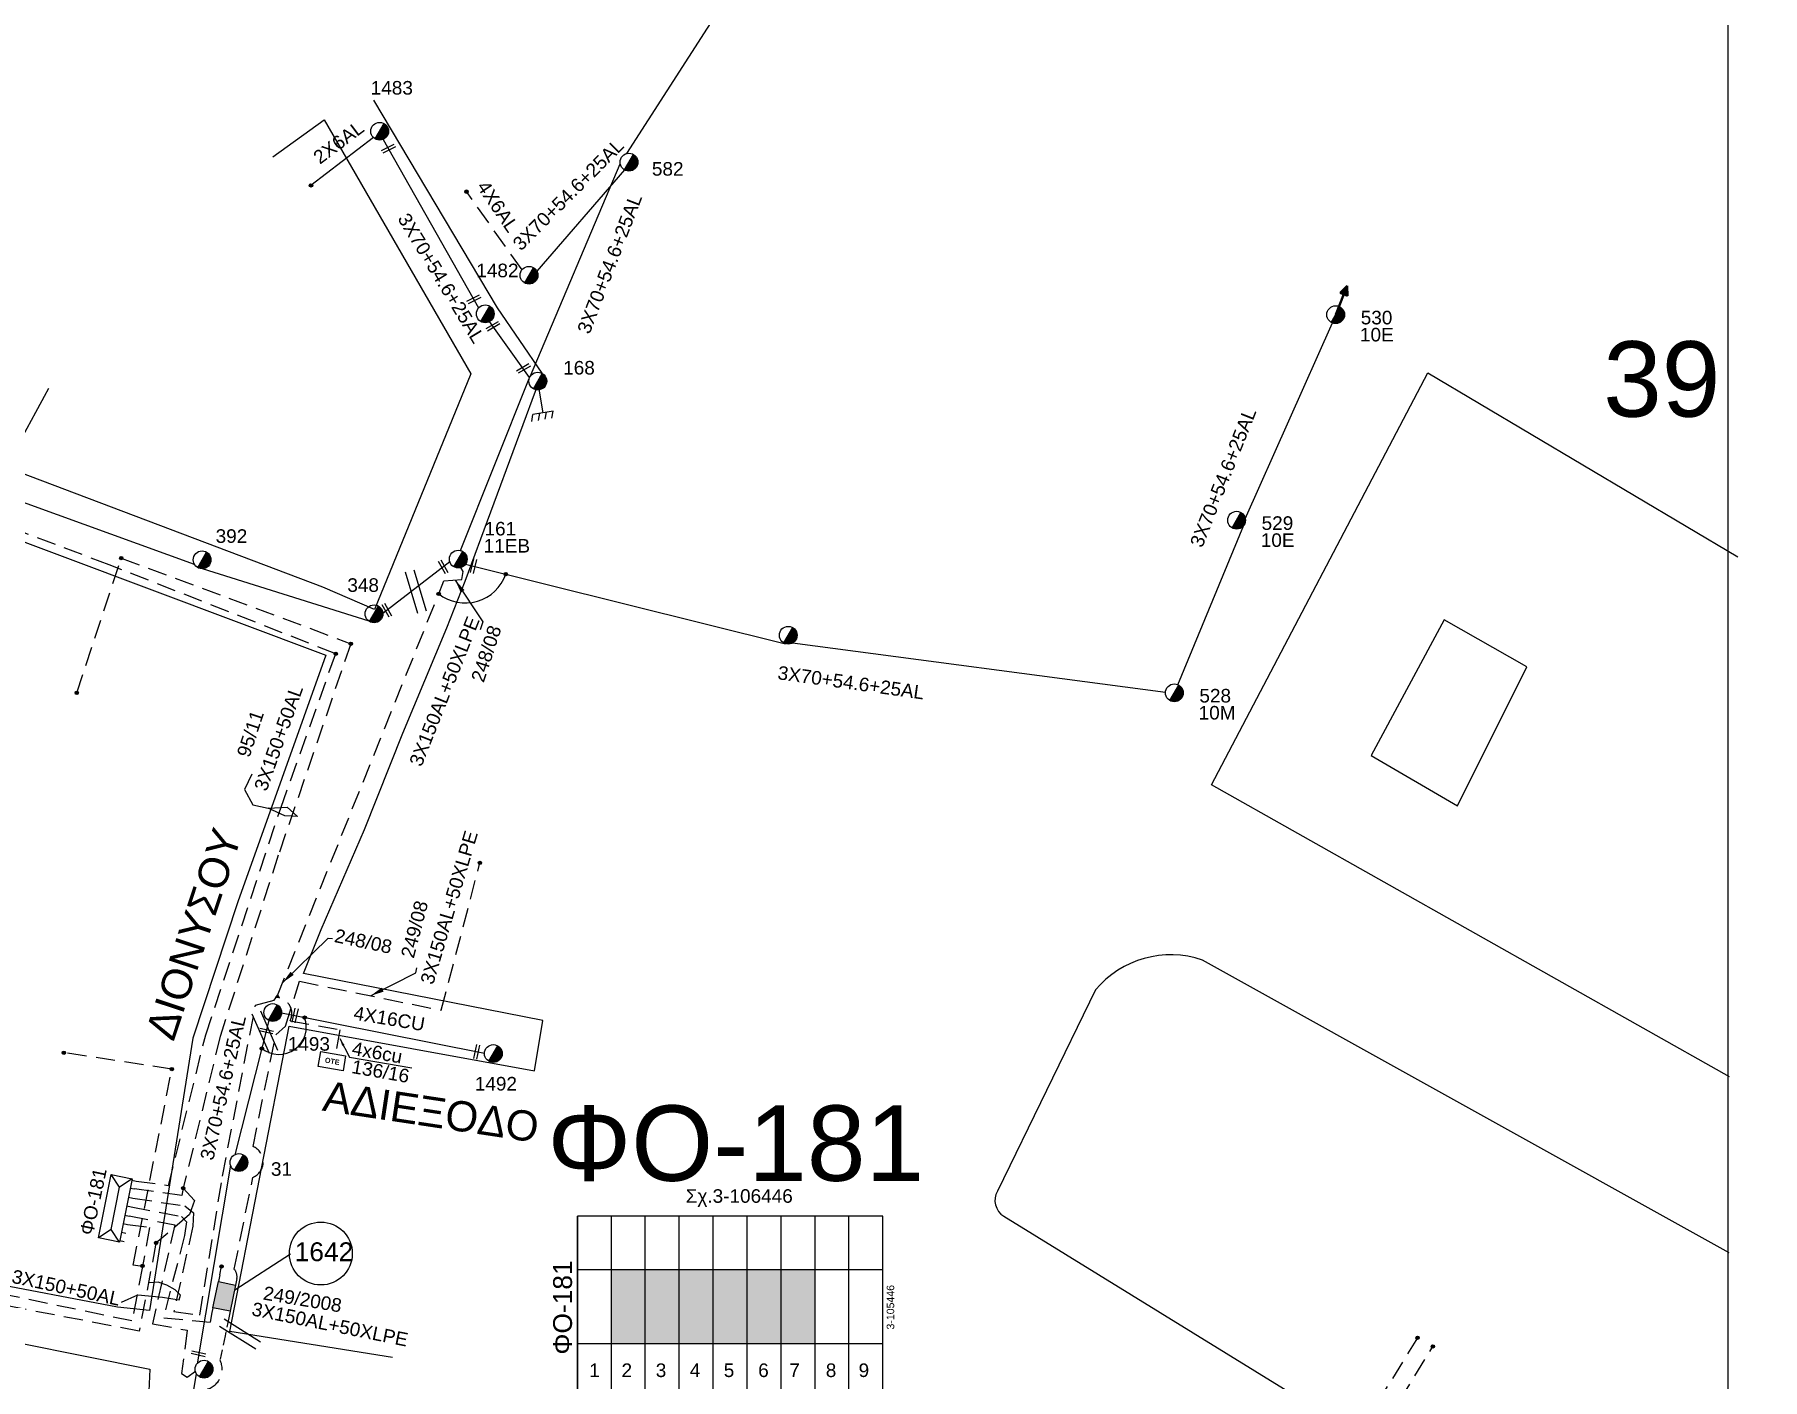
# Model space of a CAD drawing. Header units: millimetres. Extents: x 911 to 5440, y 753 to 2084.
# Drawn here: x 2734.8 to 2963.9, y 1175.9 to 1354.2 of the extents above; entities that cross this region are included whole.
import ezdxf
from ezdxf.enums import TextEntityAlignment as Align

# ---------------------------------------------------------------- set-up
doc = ezdxf.new("R2010")
doc.units = ezdxf.units.MM
doc.linetypes.add('DASHED', pattern=[19.05, 12.7, -6.35])
for name, color, linetype in [('Link Box 4 Διευθύνσεων', 7, 'Continuous'), ('Pillar OTE', 7, 'Continuous'), ('Άγνωστα', 7, 'Continuous'), ('Ασφαλειοκιβώτια Χ.Τ 9 αναχωρήσεων', 7, 'Continuous'), ('Γέφυρες Εναέριου Δικτύου', 7, 'Continuous'), ('Γείωση', 7, 'Continuous'), ('Γυμνά εναέρια ΧΤ (3Φ)   4x16CU', 7, 'Continuous'), ('Γυμνά εναέρια ΧΤ και ΦΟΠ (3Φ)   4x50+16AL', 7, 'Continuous'), ('Επίτονοι', 7, 'Continuous'), ('Επιγραφές - Σχήματα', 7, 'Continuous'), ('Καλώδια ΧΤ   2x6AL', 7, 'DASHED'), ('Καλώδια ΧΤ   3x150+50AL', 7, 'DASHED'), ('Καλώδια ΧΤ   3x150AL+50CU XLPE', 7, 'DASHED'), ('Καλώδια ΧΤ   3x150AL+50XLPE', 7, 'DASHED'), ('Μηχανική τομή', 7, 'Continuous'), ('Στύλος ΦΜ', 7, 'Continuous'), ('Στύλος ΦΜ @ 1', 7, 'Continuous'), ('Συνδέσεις', 7, 'Continuous'), ('Συνεστραμμένα ΧΤ   3x70+54.6+25 AL', 7, 'SYN_LINE'), ('Τομή', 7, 'Continuous'), ('Υποσταθμός πόλεως', 7, 'Continuous'), ('Υπόβαθρο ΔΕΗ', 7, 'Continuous'), ('Υπόγεια καλώδια Παροχών ΧΤ   4x50AL', 7, 'DASHED'), ('Υπόγεια καλώδια Παροχών ΧΤ   4x6', 7, 'DASHED')]:
    doc.layers.add(name, color=color, linetype=linetype)
doc.styles.get("Standard").update_dxf_attribs({"font": 'arial.ttf'})
doc.linetypes.add('SYN_LINE', pattern='A,0.5,-0.0001,["/\\/\\/\\/",Standard,S=0.1,R=0,X=0,Y=-0.05],-0.25', length=0.7501)
doc.dimstyles.new('ISO-25', dxfattribs={"dimtxt": 2.5, "dimasz": 1.8, "dimexe": 1.25, "dimexo": 0.625, "dimtad": 1, "dimtxsty": 'Standard', "dimcen": 1.8, "dimadec": 0, "dimazin": 0, "dimtfac": 1, "dimtmove": 0, "dimatfit": 3, "dimfxl": 1.25, "dimarcsym": 0})

# ---------------------------------------------------------------- blocks, each defined once
blk = doc.blocks.new('ΥΠΑΡΧΩΝ ΤΣΙΜΕΝΤΕΝΙΟΣ ΣΤΥΛΟΣ')
at = {"layer": 'Στύλος ΦΜ'}
blk.add_hatch(color=7, dxfattribs=at).paths.add_polyline_path([(-1.29, -2.28, 0.574793), (2.62, 0, 0.268822), (1.3, 2.27)])
at = {"layer": 'Στύλος ΦΜ', "color": 7}
blk.add_line((-1.29, -2.28), (1.3, 2.27), dxfattribs=at)
blk.add_circle((0, 0), 2.62, dxfattribs=at)
at = {"layer": 'Στύλος ΦΜ', "flags": 4}
for tag, p in [('ΑΡΙΘΜΟΣ', (-4.68, 8.05)), ('ΤΥΠΟΣ', (-4.91, 3.03))]:
    blk.add_attdef(tag, p, '', height=4, dxfattribs=at)
blk = doc.blocks.new('ΥΠΟΣΤΑΘΜΟΣ ΠΟΛΕΩΣ 8 ΑΝΑΧΩΡΗΣΕΩΝ')
at = {"layer": 'Υποσταθμός πόλεως', "linetype": 'Continuous', "ltscale": 40}
for p, q in [((-8.18, -2.82), (-8.18, -4)), ((-5.9, -2.82), (-5.9, -4)), ((-3.55, -2.82), (-3.55, -4)), ((-1.28, -2.82), (-1.28, -4)), ((1.23, -2.82), (1.23, -4)), ((3.56, -2.82), (3.56, -4)), ((6.03, -2.82), (6.03, -4)), ((8.16, -2.82), (8.16, -4))]:
    blk.add_line(p, q, dxfattribs=at)
blk.add_lwpolyline([(-8.57, 2.82), (8.57, 2.82), (8.57, -2.82), (-8.57, -2.82)], close=True, dxfattribs=at)
for points in [[(-5.75, 0), (-8.57, 2.82)], [(5.75, 0), (8.57, 2.82)], [(-8.57, -2.82), (-5.75, 0)], [(-5.75, 0), (5.75, 0)], [(8.57, -2.82), (5.75, 0)]]:
    blk.add_lwpolyline(points, dxfattribs=at)
at = {"layer": 'Υποσταθμός πόλεως', "linetype": 'SYN_LINE', "ltscale": 40, "flags": 1}
for tag, p in [('ΜΕΤΑΣΧΗΜΑΤΙΣΜΟΣ', (9.59, 1.44)), ('ΙΣΧΥΣ', (9.57, -1.35)), ('ΑΡΙΘΜΟΣ', (9.69, -4.07))]:
    blk.add_attdef(tag, p, '', height=1.8, dxfattribs=at)
blk = doc.blocks.new('ΜΗΧΑΝΙΚΗ ΤΟΜΗ')
at = {"layer": 'Μηχανική τομή', "ltscale": 40}
for p, q in [((-1.89, 0.78), (1.89, 0.78)), ((1.89, 0), (-1.89, 0))]:
    blk.add_line(p, q, dxfattribs=at)
blk = doc.blocks.new('ΤΟΜΗ')
at = {"layer": 'Τομή', "ltscale": 40}
for p, q in [((-5.68, 0), (5.68, 0)), ((5.68, -2.33), (-5.68, -2.33))]:
    blk.add_line(p, q, dxfattribs=at)
blk = doc.blocks.new('ΕΠΙΤΟΝΟΣ')
at = {"layer": 'Επίτονοι', "lineweight": 40, "ltscale": 40}
blk.add_hatch(color=256, dxfattribs=at).paths.add_polyline_path([(-1.13, 6.47), (0, 9.1), (1.13, 6.47)])
for p, q in [((-1.13, 6.47), (0, 9.1)), ((1.13, 6.47), (-1.13, 6.47)), ((-1.13, 6.47), (0, 6.47)), ((0, 9.1), (1.13, 6.47)), ((0, 6.47), (0, 0))]:
    blk.add_line(p, q, dxfattribs=at)
blk = doc.blocks.new('ΓΕΙΩΣΗ')
at = {"layer": 'Γείωση', "ltscale": 40}
for p, q in [((-2.34, 11.45), (-3, 9.45)), ((-0.34, 11.45), (-1, 9.45)), ((1.66, 11.45), (1, 9.45)), ((3.66, 11.45), (3, 9.45)), ((0, 9.45), (0, 0))]:
    blk.add_line(p, q, dxfattribs=at)
blk.add_lwpolyline([(-3, 9.45), (3, 9.45)], dxfattribs=at)
blk = doc.blocks.new('_ΣΥΝΔΕΣΗ')
at = {"layer": 'Συνδέσεις', "linetype": 'SYN_LINE', "ltscale": 40}
blk.add_hatch(color=256, dxfattribs=at).paths.add_polyline_path([(0.5, -0.01, 1), (-0.5, -0.01, 1)])
at = {"layer": 'Συνδέσεις'}
blk.add_circle((0, -0.01), 0.5, dxfattribs=at)
blk = doc.blocks.new('ΑΣΦΑΛΕΙΟΚΙΒΩΤΙΟ ΥΠΟΣΤΑΘΜΟΥ 9 ΑΝΑΧΩΡΗΣΕΩΝ')
at = {"layer": 'Ασφαλειοκιβώτια Χ.Τ 9 αναχωρήσεων', "ltscale": 40}
for p, q in [((-23.8, 40.36), (24.02, 40.36)), ((-9.72, 40.36), (-9.72, -40.64)), ((9.94, 40.36), (9.94, -40.64)), ((-23.8, 31.36), (24.02, 31.36)), ((-23.8, 22.36), (24.02, 22.36)), ((-23.8, 13.36), (24.02, 13.36)), ((-23.8, 4.36), (24.02, 4.36)), ((-23.8, -4.64), (24.02, -4.64)), ((-23.8, -13.64), (24.02, -13.64)), ((-23.8, -22.64), (24.02, -22.64)), ((-23.8, -31.64), (24.02, -31.64))]:
    blk.add_line(p, q, dxfattribs=at)
at = {"layer": 'Ασφαλειοκιβώτια Χ.Τ 9 αναχωρήσεων'}
blk.add_lwpolyline([(-23.8, -40.64), (24.02, -40.64), (24.02, 40.36), (-23.8, 40.36)], close=True, dxfattribs=at)
for s, p in [('1', (-18.61, 37.24)), ('2', (-18.61, 28.67)), ('3', (-18.61, 19.6)), ('4', (-18.61, 10.58)), ('5', (-18.61, 1.57)), ('6', (-18.61, -7.57)), ('7', (-18.61, -15.81)), ('8', (-18.61, -25.5)), ('9', (-18.61, -34.19))]:
    blk.add_text(s, height=3.6, rotation=270, dxfattribs=at).set_placement(p)
at = {"layer": 'Ασφαλειοκιβώτια Χ.Τ 9 αναχωρήσεων', "ltscale": 40}
for tag, height, p in [('ΟΝΟΜΑ', 5, (-0.16, 44.31)), ('ΚΕΙΜΕΝΟ 1', 2, (17.06, 35.59)), ('ΚΕΙΜΕΝΟ 2', 2, (17.06, 26.88)), ('ΚΕΙΜΕΝΟ 3', 2, (17.06, 17.69)), ('ΚΕΙΜΕΝΟ 4', 2, (17.06, 8.71)), ('ΚΕΙΜΕΝΟ 5', 2, (17.06, -0.13)), ('ΚΕΙΜΕΝΟ 6', 2, (17.06, -9.05)), ('ΚΕΙΜΕΝΟ 7', 2, (17.06, -18.13)), ('ΚΕΙΜΕΝΟ 8', 2, (17.06, -26.85)), ('ΚΕΙΜΕΝΟ 9', 2, (17.06, -35.99)), ('ΣΧ', 2, (-0.1, -42.64))]:
    blk.add_attdef(tag, text='', height=height, dxfattribs=at).set_placement(p, align=Align.MIDDLE_CENTER)
blk = doc.blocks.new('LINK BOX 4 ΑΝΑΧΩΡΗΣΕΩΝ')
at = {"layer": 'Link Box 4 Διευθύνσεων', "ltscale": 40}
blk.add_hatch(color=256, dxfattribs=at).paths.add_polyline_path([(-3.54, 0), (-3.54, -4.67), (3.54, -4.67), (3.54, 0)])
for p, q in [((-3.54, 0), (-5.33, 0)), ((5.33, 0), (3.54, 0)), ((-3.54, -4.67), (-5.33, -4.67)), ((5.33, -4.67), (3.54, -4.67))]:
    blk.add_line(p, q, dxfattribs=at)
blk.add_lwpolyline([(-3.54, -4.67), (-3.54, 0), (3.54, 0), (3.54, -4.67)], close=True, dxfattribs=at)
blk = doc.blocks.new('PILLAR ΟΤΕ')
at = {"layer": 'Pillar OTE', "ltscale": 40}
blk.add_lwpolyline([(-3.31, 2.02), (3.39, 2.02), (3.39, -1.99), (-3.31, -1.99)], close=True, dxfattribs=at)
at = {"layer": 'Pillar OTE', "insert": (-1.81, 0.71), "char_height": 1.3575, "width": 109.961, "attachment_point": 1}
blk.add_mtext('{\\fArial|b1|i0|c161|p34;OTE}', dxfattribs=at)

msp = doc.modelspace()

# ---------------------------------------------------------------- hatches: boundary and pattern name
at = {"layer": 'Pillar OTE', "ltscale": 40}
h = msp.add_hatch(color=256, dxfattribs=at)
h.dxf.hatch_style = 1
h.paths.add_polyline_path([(2766.82, 1226.52), (2767.24, 1226.46), (2767.01, 1226.82)])
at = {"layer": 'Ασφαλειοκιβώτια Χ.Τ 9 αναχωρήσεων'}
for color, points in [(133, [(2815.8, 1190.46), (2811.3, 1190.46), (2811.3, 1180.64), (2815.8, 1180.64)]), (1, [(2820.3, 1190.46), (2815.8, 1190.46), (2815.8, 1180.64), (2820.3, 1180.64)]), (173, [(2824.8, 1190.46), (2820.3, 1190.46), (2820.3, 1180.64), (2824.8, 1180.64)]), (62, [(2829.3, 1190.46), (2824.8, 1190.46), (2824.8, 1180.64), (2829.3, 1180.64)])]:
    msp.add_hatch(color=color, dxfattribs=at).paths.add_polyline_path(points)
at = {"layer": 'Καλώδια ΧΤ   3x150AL+50CU XLPE', "linetype": 'DASHED', "ltscale": 0.2}
h = msp.add_hatch(color=6, dxfattribs=at)
h.dxf.hatch_style = 1
h.paths.add_polyline_path([(2833.8, 1190.46), (2829.3, 1190.46), (2829.3, 1180.64), (2833.8, 1180.64)])
h = msp.add_hatch(color=151, dxfattribs=at)
h.dxf.hatch_style = 1
h.paths.add_polyline_path([(2838.3, 1190.46), (2833.8, 1190.46), (2833.8, 1180.64), (2838.3, 1180.64)])

# ---------------------------------------------------------------- linework, layer by layer
at = {"layer": 'Pillar OTE', "ltscale": 40}
msp.add_lwpolyline([(2767.01, 1226.82), (2767.24, 1226.46), (2766.82, 1226.52), (2767.01, 1226.82)], dxfattribs=at)
at = {"layer": 'Άγνωστα', "color": 133, "linetype": 'SYN_LINE', "ltscale": 20}
for points in [[(2813.33, 1338.43), (2832.26, 1367.86)], [(2781.04, 1340.31), (2793.7, 1317.96)], [(2800.58, 1308.95), (2812.47, 1337.05)], [(2813.04, 1336.27), (2801.43, 1322.83)], [(2895.35, 1290), (2906.91, 1315.97)], [(2791.31, 1285.8), (2800.41, 1308.59)], [(2886.42, 1268), (2895.15, 1289.14)], [(2791.97, 1283.99), (2834.4, 1273.43)], [(2835.33, 1273.53), (2884.77, 1266.99)]]:
    msp.add_lwpolyline(points, dxfattribs=at)
at = {"layer": 'Άγνωστα', "color": 133, "linetype": 'SYN_LINE', "ltscale": 10}
msp.add_lwpolyline([(2800.46, 1308.75), (2795.14, 1316.14)], dxfattribs=at)
at = {"layer": 'Άγνωστα', "color": 30, "linetype": 'SYN_LINE', "ltscale": 10}
for points in [[(2730.41, 1295.63), (2736.73, 1307.31)], [(2789.89, 1284.28), (2781.01, 1277.44)]]:
    msp.add_lwpolyline(points, dxfattribs=at)
at = {"layer": 'Άγνωστα', "color": 30, "linetype": 'SYN_LINE', "ltscale": 20}
for points in [[(2756.04, 1283.92), (2730.29, 1293.28)], [(2779.17, 1276.42), (2757.1, 1283.38)]]:
    msp.add_lwpolyline(points, dxfattribs=at)
at = {"layer": 'Άγνωστα', "color": 173, "linetype": 'SYN_LINE', "ltscale": 20}
for points in [[(2765.9, 1223.47), (2761.36, 1205.67)], [(2767.57, 1224.47), (2794.47, 1219.14)], [(2760.8, 1204.27), (2756.36, 1177.96)]]:
    msp.add_lwpolyline(points, dxfattribs=at)
at = {"layer": 'Άγνωστα', "color": 62, "linetype": 'DASHED', "ltscale": 0.2}
msp.add_lwpolyline([(2749.14, 1190.87), (2747.91, 1191.05), (2753.02, 1217.03), (2738.7, 1219.2)], dxfattribs=at)
at = {"layer": 'Γέφυρες Εναέριου Δικτύου'}
for centre, radius, start, end in [((2791.93, 1284.5), 5.67, 231.5789, 341.1323), ((2767.21, 1222.62), 3.64, 231.7763, 19.9246)]:
    msp.add_arc(centre, radius, start, end, dxfattribs=at)
at = {"layer": 'Γυμνά εναέρια ΧΤ και ΦΟΠ (3Φ)   4x50+16AL', "color": 6, "ltscale": 20}
msp.add_lwpolyline([(2756.26, 1176.67), (2753.67, 1160.98)], dxfattribs=at)
at = {"layer": 'Επιγραφές - Σχήματα'}
for points in [[(2959.33, 1782.88), (2959.33, 1782.88), (2959.33, 756.34), (954.14, 756.34), (954.14, 1770.68), (954.14, 1770.68)], [(2763.64, 1256.15), (2762.67, 1254.1), (2763.74, 1252.05), (2765.79, 1251.63), (2768.3, 1251.75), (2769.68, 1250.53), (2768.02, 1250.62), (2765.79, 1251.63)], [(2746.37, 1186.12), (2748.5, 1187.08), (2751.79, 1186.78), (2753.98, 1186.44), (2754.18, 1187.07), (2753.48, 1187.76), (2752.34, 1188.39), (2751.19, 1188.77), (2749.91, 1188.7)]]:
    msp.add_lwpolyline(points, dxfattribs=at)
msp.add_circle((2772.78, 1192.57), 4.17, dxfattribs=at)
at = {"layer": 'Καλώδια ΧΤ   2x6AL', "color": 133, "linetype": 'SYN_LINE', "ltscale": 10}
msp.add_lwpolyline([(2779.75, 1340.55), (2771.47, 1334.21)], dxfattribs=at)
at = {"layer": 'Καλώδια ΧΤ   3x150+50AL', "color": 151, "ltscale": 0.2}
msp.add_lwpolyline([(2748.29, 1202.17), (2752.59, 1201.61), (2757.51, 1221.58), (2767.47, 1251.65), (2774.75, 1272.11), (2744.71, 1283.9), (2711.44, 1296.45), (2707.28, 1298.02), (2661, 1316.12), (2659.3, 1315.45), (2656.51, 1316.03), (2655.63, 1315.52), (2655.28, 1313.72), (2655.22, 1312.75), (2653.93, 1312.11)], dxfattribs=at)
at = {"layer": 'Καλώδια ΧΤ   3x150+50AL', "color": 6, "ltscale": 0.2}
for points in [[(2740.42, 1266.93), (2746.32, 1284.8), (2776.76, 1273.44), (2767.13, 1245.38), (2759.43, 1221.37), (2754.54, 1201.24), (2754.35, 1200.26), (2748.08, 1201.13)], [(2754.54, 1201.24), (2756.01, 1199.61), (2755.37, 1197.73), (2750.92, 1193.94), (2748.7, 1182.29), (2730.28, 1185.8), (2728.22, 1184.69), (2719.89, 1186.01), (2718.94, 1188.15), (2694.81, 1192.3), (2695.61, 1196.19)]]:
    msp.add_lwpolyline(points, dxfattribs=at)
at = {"layer": 'Καλώδια ΧΤ   3x150+50AL', "color": 1, "ltscale": 0.2}
msp.add_lwpolyline([(2761.3, 1190.49), (2763.76, 1202.67, 0.664279), (2763.79, 1206.77), (2766.81, 1221.56), (2768.08, 1222.74), (2769.95, 1228.67), (2788.74, 1224.84), (2793.87, 1244.37)], format="xyb", dxfattribs=at)
at = {"layer": 'Καλώδια ΧΤ   3x150+50AL', "color": 133, "ltscale": 0.2}
msp.add_lwpolyline([(2747.84, 1199.92), (2754.74, 1198.88), (2755.89, 1197.98), (2755.82, 1196.2), (2753.28, 1184.87), (2756.74, 1184.39), (2759.73, 1202.83), (2764.13, 1225.51)], dxfattribs=at)
at = {"layer": 'Καλώδια ΧΤ   3x150+50AL', "color": 1, "ltscale": 0.2}
msp.add_lwpolyline([(2747.61, 1198.78), (2754.31, 1197.48), (2754.95, 1196.77), (2754.68, 1194.96), (2751.94, 1184.06), (2758.1, 1183.45), (2758.1, 1183.45)], dxfattribs=at)
at = {"layer": 'Καλώδια ΧΤ   3x150+50AL', "color": 173, "ltscale": 0.2}
msp.add_lwpolyline([(2747.36, 1197.55), (2753.42, 1196.4), (2750.46, 1183.26), (2755.05, 1182.39), (2754.31, 1176.65), (2755.07, 1176.16), (2756.14, 1176.97)], dxfattribs=at)
at = {"layer": 'Καλώδια ΧΤ   3x150+50AL', "color": 30, "ltscale": 0.2}
msp.add_lwpolyline([(2758.29, 1184.51), (2758.1, 1183.45)], dxfattribs=at)
at = {"layer": 'Καλώδια ΧΤ   3x150+50AL', "color": 5, "ltscale": 0.1}
msp.add_lwpolyline([(2760.57, 1184.04), (2760.08, 1181.66), (2759.42, 1178.45)], dxfattribs=at)
at = {"layer": 'Καλώδια ΧΤ   3x150+50AL', "color": 30, "ltscale": 0.2}
msp.add_arc((2760.2, 1189.5), 1.47, 350.3311, 42.02, dxfattribs=at)
at = {"layer": 'Καλώδια ΧΤ   3x150+50AL', "color": 5, "ltscale": 0.2}
msp.add_arc((2756.9, 1177.25), 2.79, 278.8508, 25.6314, dxfattribs=at)
at = {"layer": 'Καλώδια ΧΤ   3x150AL+50CU XLPE', "color": 0, "linetype": 'Continuous', "ltscale": 0.2}
msp.add_line((2761.36, 1187.78), (2768.75, 1192.53), dxfattribs=at)
at = {"layer": 'Καλώδια ΧΤ   3x150AL+50CU XLPE', "color": 0, "linetype": 'DASHED', "ltscale": 0.2}
msp.add_lwpolyline([(2759.37, 1189.73), (2759.61, 1190.88)], dxfattribs=at)
at = {"layer": 'Καλώδια ΧΤ   3x150AL+50XLPE', "color": 133, "ltscale": 0.2}
msp.add_lwpolyline([(2764.13, 1225.51), (2766.58, 1226.18), (2767.01, 1226.79), (2789.1, 1281.78), (2791.45, 1281.95), (2791.64, 1282.99), (2791.34, 1283.54)], dxfattribs=at)
at = {"layer": 'Καλώδια ΧΤ   3x150AL+50XLPE', "color": 62, "ltscale": 0.2}
msp.add_lwpolyline([(2747.14, 1196.43), (2750.05, 1196.04), (2749.14, 1190.87), (2747.73, 1183.64), (2727.94, 1187.74), (2721.86, 1188.98), (2725.9, 1204.07)], dxfattribs=at)
at = {"layer": 'Καλώδια ΧΤ   3x150AL+50XLPE', "color": 2, "ltscale": 0.2}
msp.add_lwpolyline([(2918.19, 1181.41), (2909.33, 1167.13), (2924.61, 1157.26), (2949.7, 1141.66), (2955.96, 1138), (2953.67, 1133.44), (2954.44, 1131.51), (2953.41, 1130.69)], dxfattribs=at)
at = {"layer": 'Καλώδια ΧΤ   3x150AL+50XLPE', "color": 1, "ltscale": 0.2}
msp.add_lwpolyline([(2949.87, 1129.61), (2953.26, 1127.83), (2955.98, 1131.42), (2955.55, 1133.8), (2957.38, 1136.91), (2956.6, 1139.03), (2934.07, 1153.11), (2911.88, 1166.59), (2920.22, 1180.26)], dxfattribs=at)
at = {"layer": 'Υπόβαθρο ΔΕΗ', "ltscale": 0.2}
for points in [[(2766.43, 1337.98), (2773.24, 1342.89), (2792.66, 1309.21), (2779.91, 1277.99), (2773.03, 1280.94), (2724.76, 1299.2), (2660.06, 1324.21), (2672.28, 1382.53), (2677.89, 1408.97), (2618.26, 1417.24), (2551.11, 1427.78), (2493.5, 1437.56), (2425.51, 1460.7), (2430.69, 1464.07), (2446.51, 1467.27), (2461.79, 1468.33), (2485.98, 1467.46), (2517.82, 1462.4), (2556.98, 1453.35), (2579.47, 1454.59)], [(2782.26, 1178.8), (2760.71, 1182.24), (2768.57, 1222.74), (2801.1, 1216.82), (2802.2, 1223.49), (2770.49, 1229.72), (2772.83, 1235.53), (2778.58, 1248.81), (2783.65, 1261.59), (2789.48, 1275.53), (2791.93, 1281.72), (2802.12, 1309.29), (2796.21, 1317.99), (2779.82, 1345.51)], [(2650.44, 1168.5), (2622.85, 1090.41), (2590.88, 1106.73), (2618.17, 1174.34), (2622.2, 1184.52), (2625.05, 1214.58), (2626.47, 1218.61), (2637.98, 1254.35), (2650.38, 1294.65), (2656.76, 1315.89), (2680.07, 1306.96), (2773.46, 1271.91), (2761.77, 1239.21), (2755.81, 1221.15), (2750.08, 1185.03), (2745.84, 1185.46), (2691.56, 1195.79), (2649, 1204.18)], [(2959.53, 1215.99), (2890.86, 1254.73), (2919.55, 1309.37), (2960.64, 1284.95)], [(2912.05, 1258.59), (2923.5, 1251.94), (2932.69, 1270.36), (2921.72, 1276.59), (2912.05, 1258.59)], [(2776.59, 1218.61), (2784.85, 1217.2)], [(2646.29, 1198.08), (2750.11, 1177.23), (2749.97, 1174.34), (2741.15, 1134), (2729.35, 1094.17), (2725.37, 1083.26), (2712.54, 1047.88), (2677.67, 1063.6), (2652.65, 1075.79), (2631.59, 1086.51), (2645.62, 1123.81), (2661.02, 1165.68)]]:
    msp.add_lwpolyline(points, dxfattribs=at)
msp.add_lwpolyline([(2959.52, 1192.65), (2889.66, 1231.49, 0.310662), (2875.48, 1227.52), (2862.48, 1200.86, 0.403831), (2863.34, 1197.51), (2901, 1174.34), (2953.01, 1143.58), (2963.91, 1158.05)], format="xyb", dxfattribs=at)
at = {"layer": 'Υπόγεια καλώδια Παροχών ΧΤ   4x6', "color": 133, "ltscale": 0.2}
msp.add_lwpolyline([(2799.45, 1323.02), (2792.09, 1333.38)], dxfattribs=at)
at = {"layer": 'Υπόγεια καλώδια Παροχών ΧΤ   4x6', "color": 133, "linetype": 'DASHED', "ltscale": 0.2}
msp.add_lwpolyline([(2767.24, 1226.46, -0.503179), (2768.7, 1223.44), (2775.3, 1222.24), (2774.7, 1218.99)], format="xyb", dxfattribs=at)

# ---------------------------------------------------------------- block references
at = {"layer": 'Link Box 4 Διευθύνσεων', "xscale": 0.4999999999999636, "yscale": 0.4999999999999636, "zscale": 0.4999999999999636, "rotation": 78.29304805699437}
msp.add_blockref('LINK BOX 4 ΑΝΑΧΩΡΗΣΕΩΝ', (2758.83, 1187.12), dxfattribs=at)
at = {"layer": 'Pillar OTE', "xscale": 0.5, "yscale": 0.5, "zscale": 0.5, "rotation": 350.0000000000001}
msp.add_blockref('PILLAR ΟΤΕ', (2774.22, 1218.07), dxfattribs=at)
at = {"layer": 'Ασφαλειοκιβώτια Χ.Τ 9 αναχωρήσεων', "xscale": 0.5, "yscale": 0.5, "zscale": 0.5, "rotation": 90}
msp.add_blockref('ΑΣΦΑΛΕΙΟΚΙΒΩΤΙΟ ΥΠΟΣΤΑΘΜΟΥ 9 ΑΝΑΧΩΡΗΣΕΩΝ', (2826.98, 1185.5), dxfattribs=at).add_auto_attribs({'ΟΝΟΜΑ': 'ΦΟ-181', 'ΣΧ': '3-105446'})
at = {"layer": 'Γείωση', "xscale": 0.4499999999996178, "yscale": 0.4499999999996178, "zscale": 0.4499999999996178, "rotation": 189.4497839223823}
msp.add_blockref('ΓΕΙΩΣΗ', (2801.54, 1308.26), dxfattribs=at)
at = {"layer": 'Επίτονοι', "xscale": 0.4499999999994518, "yscale": 0.4499999999994518, "zscale": 0.4499999999994518, "rotation": 338.0829902633097}
msp.add_blockref('ΕΠΙΤΟΝΟΣ', (2907.33, 1317.07), dxfattribs=at)
at = {"layer": 'Μηχανική τομή'}
for p, xscale, yscale, zscale, rotation in [((2781.83, 1338.91), 0.5000000000000319, 0.5000000000000319, 0.5000000000000319, 26.3409537947576), ((2793.16, 1318.92), 0.5000000000000319, 0.5000000000000319, 0.5000000000000319, 26.3409537947576), ((2795.7, 1315.37), 0.5000000000000379, 0.5000000000000379, 0.5000000000000379, 29.97393735149826), ((2799.74, 1309.76), 0.5000000000000379, 0.5000000000000379, 0.5000000000000379, 29.97393735149826), ((2789.17, 1283.72), 0.5000000000000934, 0.5000000000000934, 0.5000000000000934, 119.2064335410825), ((2793.21, 1283.68), 0.4999999999999399, 0.4999999999999399, 0.4999999999999399, 76.05800694643459), ((2781.7, 1277.97), 0.5000000000000934, 0.5000000000000934, 0.5000000000000934, 119.2064335410825), ((2769.55, 1224.08), 0.5000000000001866, 0.5000000000001866, 0.5000000000001866, 77.4430664022975), ((2765.59, 1222.27), 0.5000000000003284, 0.5000000000003284, 0.5000000000003284, 167.4430664022994), ((2793.63, 1219.29), 0.5000000000001866, 0.5000000000001866, 0.5000000000001866, 77.4430664022975), ((2756.61, 1179.48), 0.5000000000003284, 0.5000000000003284, 0.5000000000003284, 167.4430664022994)]:
    msp.add_blockref('ΜΗΧΑΝΙΚΗ ΤΟΜΗ', p, dxfattribs=dict(at, xscale=xscale, yscale=yscale, zscale=zscale, rotation=rotation))
at = {"layer": 'Στύλος ΦΜ @ 1', "ltscale": 40}
ref = msp.add_blockref('ΥΠΑΡΧΩΝ ΤΣΙΜΕΝΤΕΝΙΟΣ ΣΤΥΛΟΣ', (2780.58, 1341.39), dxfattribs=dict(at, xscale=0.4499999999998181, yscale=0.4499999999998181, zscale=0.4499999999998181))
ref.add_attrib('ΤΥΠΟΣ', '1483', (2779.39, 1346.25), dxfattribs={"layer": 'Στύλος ΦΜ', "height": 1.8, "flags": 4})
ref = msp.add_blockref('ΥΠΑΡΧΩΝ ΤΣΙΜΕΝΤΕΝΙΟΣ ΣΤΥΛΟΣ', (2813.63, 1337.29), dxfattribs=dict(at, xscale=0.4499999999998181, yscale=0.4499999999998181, zscale=0.4499999999998181))
ref.add_attrib('ΤΥΠΟΣ', '582', (2816.67, 1335.5), dxfattribs={"layer": 'Στύλος ΦΜ', "height": 1.8, "flags": 4})
ref = msp.add_blockref('ΥΠΑΡΧΩΝ ΤΣΙΜΕΝΤΕΝΙΟΣ ΣΤΥΛΟΣ', (2794.58, 1317.18), dxfattribs=dict(at, xscale=0.4499999999998181, yscale=0.4499999999998181, zscale=0.4499999999998181))
ref.add_attrib('ΤΥΠΟΣ', '1482', (2793.39, 1322.03), dxfattribs={"layer": 'Στύλος ΦΜ', "height": 1.8, "flags": 4})
at = {"layer": 'Στύλος ΦΜ @ 1', "ltscale": 40, "xscale": 0.4499999999998181, "yscale": 0.4499999999998181, "zscale": 0.4499999999998181}
for p in [(2800.38, 1322.29), (2834.75, 1274.56), (2757.29, 1177.24)]:
    msp.add_blockref('ΥΠΑΡΧΩΝ ΤΣΙΜΕΝΤΕΝΙΟΣ ΣΤΥΛΟΣ', p, dxfattribs=at)
at = {"layer": 'Στύλος ΦΜ @ 1', "ltscale": 40}
ref = msp.add_blockref('ΥΠΑΡΧΩΝ ΤΣΙΜΕΝΤΕΝΙΟΣ ΣΤΥΛΟΣ', (2907.33, 1317.07), dxfattribs=dict(at, xscale=0.4499999999998181, yscale=0.4499999999998181, zscale=0.4499999999998181))
ref.add_attrib('ΤΥΠΟΣ', '10E', (2910.55, 1313.52), dxfattribs={"layer": 'Στύλος ΦΜ', "height": 1.8, "flags": 4})
ref.add_attrib('ΑΡΙΘΜΟΣ', '530', (2910.65, 1315.78), dxfattribs={"layer": 'Στύλος ΦΜ', "height": 1.8, "flags": 4})
ref = msp.add_blockref('ΥΠΑΡΧΩΝ ΤΣΙΜΕΝΤΕΝΙΟΣ ΣΤΥΛΟΣ', (2801.54, 1308.26), dxfattribs=dict(at, xscale=0.4499999999998181, yscale=0.4499999999998181, zscale=0.4499999999998181))
ref.add_attrib('ΤΥΠΟΣ', '168', (2804.91, 1309.13), dxfattribs={"layer": 'Στύλος ΦΜ', "height": 1.8, "flags": 4})
ref = msp.add_blockref('ΥΠΑΡΧΩΝ ΤΣΙΜΕΝΤΕΝΙΟΣ ΣΤΥΛΟΣ', (2894.19, 1289.81), dxfattribs=dict(at, xscale=0.4499999999998181, yscale=0.4499999999998181, zscale=0.4499999999998181))
ref.add_attrib('ΤΥΠΟΣ', '10E', (2897.4, 1286.27), dxfattribs={"layer": 'Στύλος ΦΜ', "height": 1.8, "flags": 4})
ref.add_attrib('ΑΡΙΘΜΟΣ', '529', (2897.51, 1288.53), dxfattribs={"layer": 'Στύλος ΦΜ', "height": 1.8, "flags": 4})
ref = msp.add_blockref('ΥΠΑΡΧΩΝ ΤΣΙΜΕΝΤΕΝΙΟΣ ΣΤΥΛΟΣ', (2757.03, 1284.56), dxfattribs=dict(at, xscale=0.4499999999998181, yscale=0.4499999999998181, zscale=0.4499999999998181))
ref.add_attrib('ΤΥΠΟΣ', '392', (2758.83, 1286.81), dxfattribs={"layer": 'Στύλος ΦΜ', "height": 1.8, "flags": 4})
ref = msp.add_blockref('ΥΠΑΡΧΩΝ ΤΣΙΜΕΝΤΕΝΙΟΣ ΣΤΥΛΟΣ', (2791, 1284.66), dxfattribs=dict(at, xscale=0.4499999999998181, yscale=0.4499999999998181, zscale=0.4499999999998181))
ref.add_attrib('ΤΥΠΟΣ', '11EB', (2794.37, 1285.52), dxfattribs={"layer": 'Στύλος ΦΜ', "height": 1.8, "flags": 4})
ref.add_attrib('ΑΡΙΘΜΟΣ', '161', (2794.48, 1287.79), dxfattribs={"layer": 'Στύλος ΦΜ', "height": 1.8, "flags": 4})
ref = msp.add_blockref('ΥΠΑΡΧΩΝ ΤΣΙΜΕΝΤΕΝΙΟΣ ΣΤΥΛΟΣ', (2779.83, 1277.4), dxfattribs=dict(at, xscale=0.4499999999998181, yscale=0.4499999999998181, zscale=0.4499999999998181))
ref.add_attrib('ΤΥΠΟΣ', '348', (2776.29, 1280.31), dxfattribs={"layer": 'Στύλος ΦΜ', "height": 1.8, "flags": 4})
ref = msp.add_blockref('ΥΠΑΡΧΩΝ ΤΣΙΜΕΝΤΕΝΙΟΣ ΣΤΥΛΟΣ', (2885.94, 1266.92), dxfattribs=dict(at, xscale=0.4499999999998181, yscale=0.4499999999998181, zscale=0.4499999999998181))
ref.add_attrib('ΤΥΠΟΣ', '10M', (2889.16, 1263.38), dxfattribs={"layer": 'Στύλος ΦΜ', "height": 1.8, "flags": 4})
ref.add_attrib('ΑΡΙΘΜΟΣ', '528', (2889.26, 1265.64), dxfattribs={"layer": 'Στύλος ΦΜ', "height": 1.8, "flags": 4})
ref = msp.add_blockref('ΥΠΑΡΧΩΝ ΤΣΙΜΕΝΤΕΝΙΟΣ ΣΤΥΛΟΣ', (2766.4, 1224.53), dxfattribs=dict(at, xscale=0.4499999999998181, yscale=0.4499999999998181, zscale=0.4499999999998181))
ref.add_attrib('ΤΥΠΟΣ', '1493', (2768.39, 1219.47), dxfattribs={"layer": 'Στύλος ΦΜ', "height": 1.8, "flags": 4})
ref = msp.add_blockref('ΥΠΑΡΧΩΝ ΤΣΙΜΕΝΤΕΝΙΟΣ ΣΤΥΛΟΣ', (2795.65, 1219.09), dxfattribs=dict(at, xscale=0.4499999999998181, yscale=0.4499999999998181, zscale=0.4499999999998181))
ref.add_attrib('ΤΥΠΟΣ', '1492', (2793.19, 1214.19), dxfattribs={"layer": 'Στύλος ΦΜ', "height": 1.8, "flags": 4})
ref = msp.add_blockref('ΥΠΑΡΧΩΝ ΤΣΙΜΕΝΤΕΝΙΟΣ ΣΤΥΛΟΣ', (2761.92, 1204.64), dxfattribs=dict(at, xscale=0.4499999999998181, yscale=0.4499999999998181, zscale=0.4499999999998181))
ref.add_attrib('ΤΥΠΟΣ', '31', (2766.16, 1202.88), dxfattribs={"layer": 'Στύλος ΦΜ', "height": 1.8, "flags": 4})
at = {"layer": 'Συνδέσεις', "xscale": 0.4499999999998181, "yscale": 0.4499999999998181, "zscale": 0.4499999999998181}
for p in [(2771.47, 1334.21), (2792.09, 1333.38), (2746.32, 1284.8), (2797.29, 1282.66), (2788.4, 1280.06), (2774.75, 1272.11), (2776.76, 1273.44), (2740.42, 1266.93), (2793.87, 1244.37), (2770.63, 1223.86), (2738.7, 1219.2), (2764.95, 1219.76), (2753.02, 1217.03), (2754.54, 1201.24), (2750.94, 1193.98), (2749.13, 1190.94), (2759.62, 1190.87), (2918.19, 1181.41), (2920.22, 1180.26)]:
    msp.add_blockref('_ΣΥΝΔΕΣΗ', p, dxfattribs=at)
at = {"layer": 'Τομή'}
for p, xscale, yscale, zscale, rotation in [((2785.93, 1280.51), 0.5000000000001754, 0.5000000000001754, 0.5000000000001754, 286.4654018666605), ((2765.89, 1222.15), 0.5000000000001705, 0.5000000000001705, 0.5000000000001705, 293.4102420916577), ((2762.38, 1182.39), 0.5000000000000353, 0.5000000000000353, 0.5000000000000353, 327.9876308421226)]:
    msp.add_blockref('ΤΟΜΗ', p, dxfattribs=dict(at, xscale=xscale, yscale=yscale, zscale=zscale, rotation=rotation))
at = {"layer": 'Υποσταθμός πόλεως', "xscale": 0.5000000000000068, "yscale": 0.5000000000000068, "zscale": 0.5000000000000068, "rotation": 78.65285099817699}
msp.add_blockref('ΥΠΟΣΤΑΘΜΟΣ ΠΟΛΕΩΣ 8 ΑΝΑΧΩΡΗΣΕΩΝ', (2745.53, 1198.57), dxfattribs=at)

# ---------------------------------------------------------------- texts
at = {"layer": 'Γυμνά εναέρια ΧΤ (3Φ)   4x16CU', "color": 7, "insert": (2777.32, 1225.39), "char_height": 1.8, "width": 168.3718, "attachment_point": 1, "rotation": 350.5428}
msp.add_mtext('4X16CU', dxfattribs=at)
at = {"layer": 'Επιγραφές - Σχήματα', "attachment_point": 1}
for s, insert, char_height, width in [('39', (2942.8, 1313.54), 10, 85.544), ('ΦΟ-181', (2802.79, 1212.21), 10, 11.1692), ('1642', (2769.31, 1194.06), 2.5, 6.1589)]:
    msp.add_mtext(s, dxfattribs=dict(at, insert=insert, char_height=char_height, width=width))
at = {"layer": 'Επιγραφές - Σχήματα', "color": 7, "char_height": 1.8, "width": 168.3718, "attachment_point": 1}
for s, insert, rotation in [('248/08', (2792.65, 1268.74), 71.8666), ('95/11', (2761.59, 1258.79), 71.8666), ('249/08', (2783.35, 1232.08), 75.488), ('248/08', (2774.83, 1235.66), 348.0587), ('249/2008', (2765.33, 1188.26), 350.5149)]:
    msp.add_mtext(s, dxfattribs=dict(at, insert=insert, rotation=rotation))
at = {"layer": 'Επιγραφές - Σχήματα', "char_height": 4, "width": 11.1692, "attachment_point": 1}
for s, insert, rotation in [('ΔΙΟΝΥΣΟΥ ', (2749.46, 1221.86), 71.664), ('ΑΔΙΕΞΟΔΟ ', (2773.45, 1215.5), 351.4484)]:
    msp.add_mtext(s, dxfattribs=dict(at, insert=insert, rotation=rotation))
at = {"layer": 'Επιγραφές - Σχήματα', "color": 7, "insert": (2821.15, 1201.1), "char_height": 1.8, "width": 168.3718, "attachment_point": 1}
msp.add_mtext('Σχ.3-106446', dxfattribs=at)
at = {"layer": 'Καλώδια ΧΤ   2x6AL', "color": 7, "insert": (2771.57, 1338.37), "char_height": 1.8, "width": 168.3718, "attachment_point": 1, "rotation": 37.0271}
msp.add_mtext('2X6AL', dxfattribs=at)
at = {"layer": 'Καλώδια ΧΤ   3x150+50AL', "color": 7, "char_height": 1.8, "width": 168.3718, "attachment_point": 1}
for insert, rotation in [((2763.88, 1254.36), 70.4815), ((2732.06, 1190.48), 347.799)]:
    msp.add_mtext('3X150+50AL', dxfattribs=dict(at, insert=insert, rotation=rotation))
at = {"layer": 'Καλώδια ΧΤ   3x150AL+50CU XLPE', "color": 0, "linetype": 'Continuous', "ltscale": 0.2, "insert": (2740.78, 1195.26), "char_height": 1.8, "attachment_point": 1, "rotation": 78.0086}
msp.add_mtext_dynamic_manual_height_columns('ΦΟ-181', width=15.7741, gutter_width=12.5, heights=[0], dxfattribs=at)
at = {"layer": 'Καλώδια ΧΤ   3x150AL+50XLPE', "color": 7, "char_height": 1.8, "width": 27.8484, "attachment_point": 5}
for insert, rotation in [((2789.17, 1267.12), 68.3452), ((2789.79, 1238.46), 73.5367), ((2773.99, 1183.18), 348.5636)]:
    msp.add_mtext('3X150AL+50XLPE', dxfattribs=dict(at, insert=insert, rotation=rotation))
at = {"layer": 'Συνεστραμμένα ΧΤ   3x70+54.6+25 AL', "color": 7, "char_height": 1.8, "width": 168.3718, "attachment_point": 1}
for insert, rotation in [((2798.04, 1326.7), 45.1779), ((2806.71, 1315.02), 68.9569), ((2784.43, 1330.74), 301.2967), ((2887.95, 1286.72), 68.292), ((2833.51, 1270.52), 352.0602), ((2756.75, 1205.23), 77.1059)]:
    msp.add_mtext('3X70+54.6+25AL', dxfattribs=dict(at, insert=insert, rotation=rotation))
at = {"layer": 'Υπόγεια καλώδια Παροχών ΧΤ   4x50AL', "color": 7, "ltscale": 0.2, "char_height": 1.8, "attachment_point": 1, "rotation": 350}
for s, insert in [('4x6cu', (2777.11, 1220.7)), ('136/16', (2777.07, 1218.29))]:
    msp.add_mtext_dynamic_manual_height_columns(s, width=1.8, gutter_width=12.5, heights=[0.118], dxfattribs=dict(at, insert=insert))
at = {"layer": 'Υπόγεια καλώδια Παροχών ΧΤ   4x6', "color": 7, "insert": (2794.87, 1335.05), "char_height": 1.8, "width": 168.3718, "attachment_point": 1, "rotation": 304.2306}
msp.add_mtext('4X6AL', dxfattribs=at)

# ---------------------------------------------------------------- leaders
at = {"layer": 'Επιγραφές - Σχήματα'}
for points in [[(2790.58, 1281.88), (2794.27, 1276.32), (2793.88, 1275.26)], [(2767.69, 1228.48), (2773.76, 1234.38), (2774.32, 1234.34)], [(2779.37, 1226.75), (2785.36, 1229.79), (2785.49, 1230.44)]]:
    msp.add_leader(points, dimstyle='ISO-25', override={"dimgap": 0.625, "dimtad": 0}, dxfattribs=at)
at = {"layer": 'Επιγραφές - Σχήματα', "ltscale": 40}
msp.add_leader([(2775.29, 1221.07), (2776.59, 1218.61)], dimstyle='ISO-25', override={"dimasz": 1, "dimtad": 0}, dxfattribs=at)

doc.saveas('drawing.dxf')
